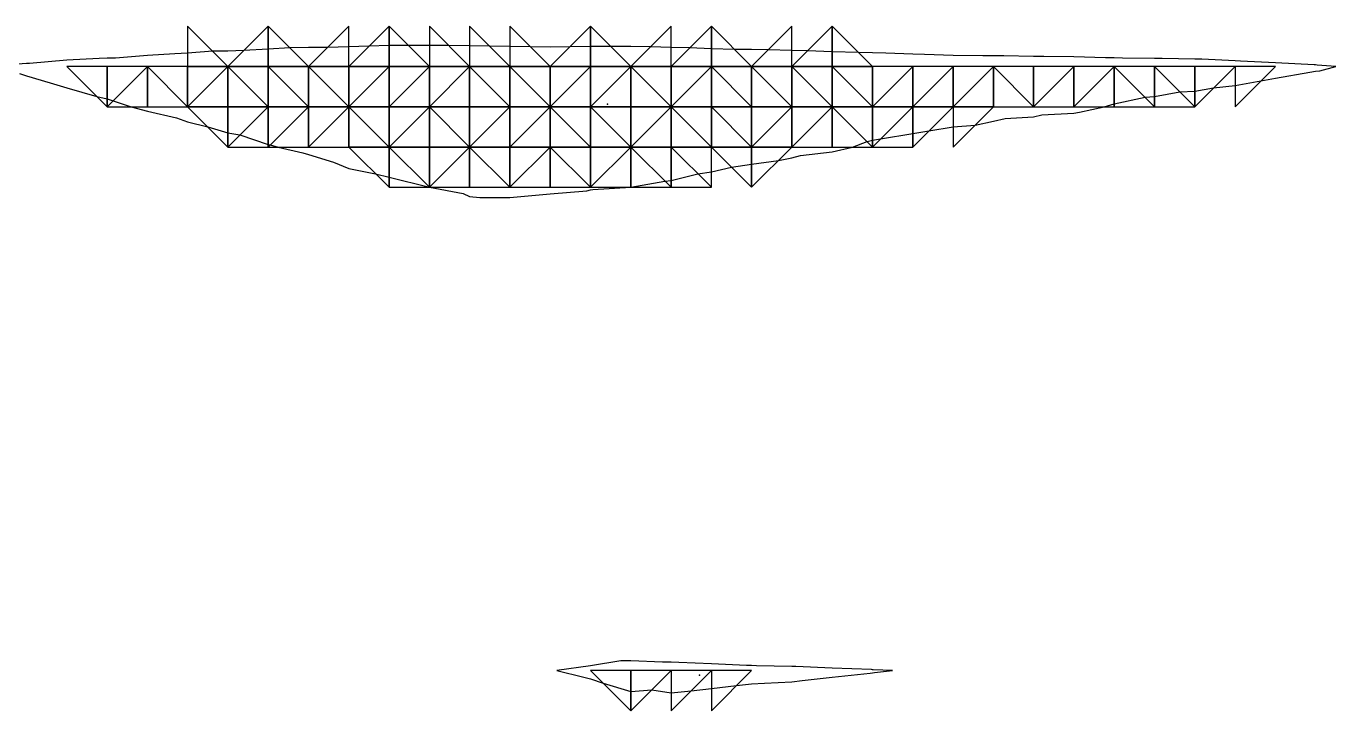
# Model space of a CAD drawing. Header units: metres. Extents: x 4732344 to 4732577, y 2266116 to 2266284.
# Drawn here: x 4732394.19 to 4732410.45, y 2266147.73 to 2266156.23 of the extents above; entities that cross this region are included whole.
import ezdxf

# ---------------------------------------------------------------- set-up
doc = ezdxf.new("R2010")
doc.units = ezdxf.units.M
doc.layers.add('TIN', color=5, linetype='Continuous')

msp = doc.modelspace()

# ---------------------------------------------------------------- linework, layer by layer
at = {"layer": 'lleno', "color": 3}
for points in [[(4732408.698, 2266155.821, 1327.711), (4732408.295, 2266155.828, 1327.713), (4732408.198, 2266155.828, 1327.714), (4732407.801, 2266155.834, 1327.716), (4732407.698, 2266155.836, 1327.717), (4732407.591, 2266155.838, 1327.718), (4732407.198, 2266155.85, 1327.72), (4732406.823, 2266155.856, 1327.722), (4732406.698, 2266155.856, 1327.723), (4732406.329, 2266155.862, 1327.725), (4732406.198, 2266155.864, 1327.726), (4732406.067, 2266155.862, 1327.727), (4732405.698, 2266155.867, 1327.729), (4732405.345, 2266155.878, 1327.732), (4732405.198, 2266155.883, 1327.732), (4732404.865, 2266155.898, 1327.734), (4732404.698, 2266155.9, 1327.735), (4732404.526, 2266155.903, 1327.736), (4732404.198, 2266155.912, 1327.738), (4732403.892, 2266155.925, 1327.74), (4732403.698, 2266155.928, 1327.741), (4732403.403, 2266155.936, 1327.742), (4732403.198, 2266155.942, 1327.744), (4732402.987, 2266155.942, 1327.745), (4732402.698, 2266155.95, 1327.746), (4732402.428, 2266155.961, 1327.748), (4732402.198, 2266155.967, 1327.749), (4732401.941, 2266155.974, 1327.751), (4732401.698, 2266155.978, 1327.752), (4732401.451, 2266155.978, 1327.754), (4732401.198, 2266155.978, 1327.755), (4732400.941, 2266155.974, 1327.757), (4732400.698, 2266155.971, 1327.759), (4732400.455, 2266155.974, 1327.76), (4732400.198, 2266155.978, 1327.762), (4732399.948, 2266155.981, 1327.763), (4732399.698, 2266155.988, 1327.765), (4732399.438, 2266155.991, 1327.766), (4732399.198, 2266155.991, 1327.768), (4732398.938, 2266155.991, 1327.77), (4732398.698, 2266155.991, 1327.771), (4732398.448, 2266155.981, 1327.773), (4732398.198, 2266155.974, 1327.775), (4732397.934, 2266155.967, 1327.777), (4732397.698, 2266155.967, 1327.778), (4732397.468, 2266155.961, 1327.78), (4732397.198, 2266155.945, 1327.782), (4732396.895, 2266155.928, 1327.784), (4732396.698, 2266155.922, 1327.786), (4732396.51, 2266155.919, 1327.787), (4732396.198, 2266155.895, 1327.789), (4732396.041, 2266155.888, 1327.791), (4732395.698, 2266155.866, 1327.793), (4732395.301, 2266155.834, 1327.796), (4732395.198, 2266155.833, 1327.797), (4732395.1, 2266155.829, 1327.798), (4732394.698, 2266155.809, 1327.801), (4732394.236, 2266155.769, 1327.804), (4732394.198, 2266155.767, 1327.805), (4732393.698, 2266155.731, 1327.807)], [(4732394.111, 2266155.644, 1327.803), (4732394.198, 2266155.613, 1327.801), (4732394.493, 2266155.526, 1327.795), (4732394.698, 2266155.466, 1327.791), (4732395.073, 2266155.356, 1327.785), (4732395.198, 2266155.331, 1327.783), (4732395.273, 2266155.306, 1327.782), (4732395.498, 2266155.231, 1327.777), (4732395.698, 2266155.175, 1327.774), (4732396.062, 2266155.095, 1327.769), (4732396.198, 2266155.044, 1327.766), (4732396.448, 2266154.981, 1327.762), (4732396.698, 2266154.907, 1327.758), (4732396.848, 2266154.881, 1327.756), (4732397.198, 2266154.764, 1327.749), (4732397.224, 2266154.757, 1327.749), (4732397.323, 2266154.731, 1327.747), (4732397.627, 2266154.66, 1327.743), (4732397.698, 2266154.637, 1327.742), (4732398.008, 2266154.541, 1327.736), (4732398.198, 2266154.464, 1327.732), (4732398.531, 2266154.398, 1327.727), (4732398.698, 2266154.356, 1327.725), (4732399.198, 2266154.231, 1327.717), (4732399.619, 2266154.152, 1327.711), (4732399.698, 2266154.116, 1327.71), (4732399.823, 2266154.106, 1327.708), (4732400.198, 2266154.106, 1327.706), (4732400.607, 2266154.14, 1327.705), (4732400.698, 2266154.148, 1327.704), (4732401.153, 2266154.186, 1327.703), (4732401.198, 2266154.198, 1327.703), (4732401.226, 2266154.203, 1327.703), (4732401.698, 2266154.231, 1327.701), (4732402.121, 2266154.308, 1327.701), (4732402.198, 2266154.314, 1327.701), (4732402.531, 2266154.398, 1327.702), (4732402.698, 2266154.423, 1327.702), (4732402.948, 2266154.481, 1327.702), (4732403.198, 2266154.517, 1327.702), (4732403.531, 2266154.564, 1327.702), (4732403.698, 2266154.598, 1327.702), (4732403.803, 2266154.626, 1327.702), (4732404.198, 2266154.672, 1327.702), (4732404.448, 2266154.731, 1327.702), (4732404.631, 2266154.798, 1327.703), (4732404.698, 2266154.814, 1327.704), (4732404.798, 2266154.831, 1327.703), (4732405.198, 2266154.898, 1327.703), (4732405.398, 2266154.931, 1327.703), (4732405.698, 2266154.981, 1327.703), (4732405.971, 2266155.004, 1327.702), (4732406.198, 2266155.052, 1327.702), (4732406.345, 2266155.084, 1327.703), (4732406.698, 2266155.106, 1327.701), (4732406.798, 2266155.131, 1327.701), (4732407.198, 2266155.152, 1327.7), (4732407.266, 2266155.163, 1327.7), (4732407.573, 2266155.231, 1327.7), (4732407.698, 2266155.267, 1327.701), (4732408.08, 2266155.349, 1327.701), (4732408.198, 2266155.356, 1327.701), (4732408.514, 2266155.415, 1327.701), (4732408.698, 2266155.425, 1327.7), (4732408.931, 2266155.464, 1327.7), (4732409.198, 2266155.496, 1327.699), (4732409.519, 2266155.552, 1327.699), (4732409.698, 2266155.584, 1327.699), (4732410.127, 2266155.66, 1327.699), (4732410.198, 2266155.672, 1327.699), (4732410.251, 2266155.678, 1327.699), (4732410.448, 2266155.731, 1327.7), (4732410.216, 2266155.749, 1327.702), (4732410.198, 2266155.75, 1327.702), (4732410.179, 2266155.75, 1327.702), (4732409.698, 2266155.775, 1327.705), (4732409.265, 2266155.798, 1327.708), (4732409.198, 2266155.799, 1327.708), (4732408.787, 2266155.82, 1327.71), (4732408.698, 2266155.821, 1327.711)], [(4732404.698, 2266148.203, 1327.9), (4732404.723, 2266148.206, 1327.9), (4732404.948, 2266148.231, 1327.9), (4732404.708, 2266148.241, 1327.901), (4732404.698, 2266148.241, 1327.901), (4732404.687, 2266148.242, 1327.901), (4732404.198, 2266148.262, 1327.904), (4732403.747, 2266148.28, 1327.906), (4732403.698, 2266148.282, 1327.906), (4732403.258, 2266148.291, 1327.908), (4732403.198, 2266148.294, 1327.908), (4732403.134, 2266148.295, 1327.909), (4732402.698, 2266148.313, 1327.911), (4732402.296, 2266148.329, 1327.913), (4732402.198, 2266148.333, 1327.913), (4732402.092, 2266148.337, 1327.914), (4732401.698, 2266148.353, 1327.916), (4732401.576, 2266148.353, 1327.917), (4732401.198, 2266148.291, 1327.916), (4732400.781, 2266148.231, 1327.915), (4732401.117, 2266148.15, 1327.911), (4732401.198, 2266148.127, 1327.91), (4732401.354, 2266148.075, 1327.907), (4732401.698, 2266147.97, 1327.902), (4732401.96, 2266147.993, 1327.902), (4732402.198, 2266147.953, 1327.9), (4732402.448, 2266147.981, 1327.9), (4732402.698, 2266148.009, 1327.9), (4732403.011, 2266148.044, 1327.9), (4732403.198, 2266148.064, 1327.9), (4732403.356, 2266148.073, 1327.9), (4732403.698, 2266148.092, 1327.899), (4732403.823, 2266148.106, 1327.899), (4732404.198, 2266148.148, 1327.9), (4732404.667, 2266148.2, 1327.9), (4732404.698, 2266148.203, 1327.9)]]:
    msp.add_polyline3d(points, dxfattribs=at)
at = {"layer": 'lleno_centroid', "color": 2}
for p in [(4732401.41, 2266155.264, 1327.74), (4732402.55, 2266148.174, 1327.906)]:
    msp.add_point(p, dxfattribs=at)
at = {"layer": 'TIN', "color": 5}
for points in [[(4732396.198, 2266155.731, 0.121), (4732396.698, 2266155.731, 0.126), (4732396.198, 2266156.231, 0.057)], [(4732397.198, 2266156.231, 0.06), (4732396.698, 2266155.731, 0.126), (4732397.198, 2266155.731, 0.13)], [(4732397.198, 2266156.231, 0.06), (4732397.198, 2266155.731, 0.13), (4732397.698, 2266155.731, 0.134)], [(4732397.698, 2266155.731, 0.134), (4732398.198, 2266155.731, 0.136), (4732398.198, 2266156.231, 0.062)], [(4732398.698, 2266156.231, 0.064), (4732398.198, 2266155.731, 0.136), (4732398.698, 2266155.731, 0.139)], [(4732398.698, 2266155.731, 0.139), (4732399.198, 2266155.731, 0.139), (4732398.698, 2266156.231, 0.064)], [(4732399.698, 2266155.731, 0.139), (4732399.198, 2266156.231, 0.064), (4732399.198, 2266155.731, 0.139)], [(4732399.698, 2266156.231, 0.063), (4732399.698, 2266155.731, 0.139), (4732400.198, 2266155.731, 0.137)], [(4732400.198, 2266156.231, 0.062), (4732400.198, 2266155.731, 0.137), (4732400.698, 2266155.731, 0.136)], [(4732400.698, 2266155.731, 0.136), (4732401.198, 2266155.731, 0.137), (4732401.198, 2266156.231, 0.062)], [(4732401.198, 2266156.231, 0.062), (4732401.198, 2266155.731, 0.137), (4732401.698, 2266155.731, 0.137)], [(4732402.198, 2266155.731, 0.135), (4732402.198, 2266156.231, 0.061), (4732401.698, 2266155.731, 0.137)], [(4732402.198, 2266155.731, 0.135), (4732402.698, 2266155.731, 0.132), (4732402.698, 2266156.231, 0.059)], [(4732402.698, 2266156.231, 0.059), (4732402.698, 2266155.731, 0.132), (4732403.198, 2266155.731, 0.13)], [(4732403.698, 2266156.231, 0.057), (4732403.198, 2266155.731, 0.13), (4732403.698, 2266155.731, 0.128)], [(4732404.198, 2266156.231, 0.056), (4732403.698, 2266155.731, 0.128), (4732404.198, 2266155.731, 0.125)], [(4732404.198, 2266155.731, 0.125), (4732404.698, 2266155.731, 0.123), (4732404.198, 2266156.231, 0.056)], [(4732395.198, 2266155.731, 0.112), (4732394.698, 2266155.731, 0.109), (4732395.198, 2266155.231, 0.097)], [(4732395.198, 2266155.231, 0.097), (4732395.698, 2266155.731, 0.117), (4732395.198, 2266155.731, 0.112)], [(4732395.698, 2266155.231, 0.102), (4732395.698, 2266155.731, 0.117), (4732395.198, 2266155.231, 0.097)], [(4732395.698, 2266155.231, 0.102), (4732396.198, 2266155.231, 0.106), (4732395.698, 2266155.731, 0.117)], [(4732395.698, 2266155.731, 0.117), (4732396.198, 2266155.231, 0.106), (4732396.198, 2266155.731, 0.121)], [(4732396.198, 2266155.731, 0.121), (4732396.198, 2266155.231, 0.106), (4732396.698, 2266155.731, 0.126)], [(4732396.698, 2266155.731, 0.126), (4732396.198, 2266155.231, 0.106), (4732396.698, 2266155.231, 0.111)], [(4732397.198, 2266155.231, 0.114), (4732397.198, 2266155.731, 0.13), (4732396.698, 2266155.731, 0.126)], [(4732396.698, 2266155.731, 0.126), (4732396.698, 2266155.231, 0.111), (4732397.198, 2266155.231, 0.114)], [(4732397.698, 2266155.231, 0.118), (4732397.198, 2266155.731, 0.13), (4732397.198, 2266155.231, 0.114)], [(4732397.698, 2266155.731, 0.134), (4732397.198, 2266155.731, 0.13), (4732397.698, 2266155.231, 0.118)], [(4732398.198, 2266155.231, 0.123), (4732398.198, 2266155.731, 0.136), (4732397.698, 2266155.731, 0.134)], [(4732397.698, 2266155.731, 0.134), (4732397.698, 2266155.231, 0.118), (4732398.198, 2266155.231, 0.123)], [(4732398.198, 2266155.231, 0.123), (4732398.698, 2266155.231, 0.126), (4732398.698, 2266155.731, 0.139)], [(4732398.698, 2266155.731, 0.139), (4732398.198, 2266155.731, 0.136), (4732398.198, 2266155.231, 0.123)], [(4732398.698, 2266155.231, 0.126), (4732399.198, 2266155.231, 0.128), (4732399.198, 2266155.731, 0.139)], [(4732398.698, 2266155.231, 0.126), (4732399.198, 2266155.731, 0.139), (4732398.698, 2266155.731, 0.139)], [(4732399.698, 2266155.731, 0.139), (4732399.198, 2266155.231, 0.128), (4732399.698, 2266155.231, 0.126)], [(4732399.198, 2266155.731, 0.139), (4732399.198, 2266155.231, 0.128), (4732399.698, 2266155.731, 0.139)], [(4732400.198, 2266155.231, 0.125), (4732399.698, 2266155.731, 0.139), (4732399.698, 2266155.231, 0.126)], [(4732400.198, 2266155.231, 0.125), (4732400.198, 2266155.731, 0.137), (4732399.698, 2266155.731, 0.139)], [(4732400.698, 2266155.231, 0.125), (4732400.698, 2266155.731, 0.136), (4732400.198, 2266155.731, 0.137)], [(4732400.198, 2266155.731, 0.137), (4732400.198, 2266155.231, 0.125), (4732400.698, 2266155.231, 0.125)], [(4732400.698, 2266155.231, 0.125), (4732401.198, 2266155.231, 0.124), (4732401.198, 2266155.731, 0.137)], [(4732401.198, 2266155.731, 0.137), (4732400.698, 2266155.731, 0.136), (4732400.698, 2266155.231, 0.125)], [(4732401.698, 2266155.231, 0.125), (4732401.698, 2266155.731, 0.137), (4732401.198, 2266155.231, 0.124)], [(4732401.198, 2266155.231, 0.124), (4732401.698, 2266155.731, 0.137), (4732401.198, 2266155.731, 0.137)], [(4732401.698, 2266155.231, 0.125), (4732402.198, 2266155.231, 0.122), (4732401.698, 2266155.731, 0.137)], [(4732401.698, 2266155.731, 0.137), (4732402.198, 2266155.231, 0.122), (4732402.198, 2266155.731, 0.135)], [(4732402.698, 2266155.731, 0.132), (4732402.198, 2266155.231, 0.122), (4732402.698, 2266155.231, 0.12)], [(4732402.198, 2266155.731, 0.135), (4732402.198, 2266155.231, 0.122), (4732402.698, 2266155.731, 0.132)], [(4732403.198, 2266155.231, 0.118), (4732403.198, 2266155.731, 0.13), (4732402.698, 2266155.731, 0.132)], [(4732402.698, 2266155.231, 0.12), (4732403.198, 2266155.231, 0.118), (4732402.698, 2266155.731, 0.132)], [(4732403.698, 2266155.231, 0.116), (4732403.698, 2266155.731, 0.128), (4732403.198, 2266155.731, 0.13)], [(4732403.198, 2266155.731, 0.13), (4732403.198, 2266155.231, 0.118), (4732403.698, 2266155.231, 0.116)], [(4732403.698, 2266155.731, 0.128), (4732404.198, 2266155.231, 0.113), (4732404.198, 2266155.731, 0.125)], [(4732403.698, 2266155.231, 0.116), (4732404.198, 2266155.231, 0.113), (4732403.698, 2266155.731, 0.128)], [(4732404.698, 2266155.231, 0.11), (4732404.698, 2266155.731, 0.123), (4732404.198, 2266155.731, 0.125)], [(4732404.198, 2266155.731, 0.125), (4732404.198, 2266155.231, 0.113), (4732404.698, 2266155.231, 0.11)], [(4732405.198, 2266155.231, 0.108), (4732405.198, 2266155.731, 0.12), (4732404.698, 2266155.231, 0.11)], [(4732405.198, 2266155.731, 0.12), (4732404.698, 2266155.731, 0.123), (4732404.698, 2266155.231, 0.11)], [(4732405.198, 2266155.231, 0.108), (4732405.698, 2266155.231, 0.106), (4732405.698, 2266155.731, 0.118)], [(4732405.698, 2266155.731, 0.118), (4732405.198, 2266155.731, 0.12), (4732405.198, 2266155.231, 0.108)], [(4732406.198, 2266155.731, 0.117), (4732405.698, 2266155.731, 0.118), (4732405.698, 2266155.231, 0.106)], [(4732405.698, 2266155.231, 0.106), (4732406.198, 2266155.231, 0.105), (4732406.198, 2266155.731, 0.117)], [(4732406.198, 2266155.731, 0.117), (4732406.698, 2266155.231, 0.104), (4732406.698, 2266155.731, 0.116)], [(4732406.198, 2266155.731, 0.117), (4732406.198, 2266155.231, 0.105), (4732406.698, 2266155.231, 0.104)], [(4732407.198, 2266155.731, 0.115), (4732406.698, 2266155.731, 0.116), (4732406.698, 2266155.231, 0.104)], [(4732406.698, 2266155.231, 0.104), (4732407.198, 2266155.231, 0.103), (4732407.198, 2266155.731, 0.115)], [(4732407.698, 2266155.731, 0.113), (4732407.198, 2266155.231, 0.103), (4732407.698, 2266155.231, 0.099)], [(4732407.198, 2266155.731, 0.115), (4732407.198, 2266155.231, 0.103), (4732407.698, 2266155.731, 0.113)], [(4732407.698, 2266155.231, 0.099), (4732408.198, 2266155.231, 0.096), (4732407.698, 2266155.731, 0.113)], [(4732408.198, 2266155.231, 0.096), (4732408.198, 2266155.731, 0.112), (4732407.698, 2266155.731, 0.113)], [(4732408.198, 2266155.231, 0.096), (4732408.698, 2266155.231, 0.093), (4732408.198, 2266155.731, 0.112)], [(4732408.198, 2266155.731, 0.112), (4732408.698, 2266155.231, 0.093), (4732408.698, 2266155.731, 0.111)], [(4732408.698, 2266155.231, 0.093), (4732409.198, 2266155.731, 0.108), (4732408.698, 2266155.731, 0.111)], [(4732409.198, 2266155.231, 0.091), (4732409.698, 2266155.731, 0.105), (4732409.198, 2266155.731, 0.108)], [(4732396.698, 2266155.231, 0.111), (4732396.198, 2266155.231, 0.106), (4732396.698, 2266154.731, 0.094)], [(4732397.198, 2266155.231, 0.114), (4732396.698, 2266155.231, 0.111), (4732396.698, 2266154.731, 0.094)], [(4732396.698, 2266154.731, 0.094), (4732397.198, 2266154.731, 0.099), (4732397.198, 2266155.231, 0.114)], [(4732397.198, 2266155.231, 0.114), (4732397.198, 2266154.731, 0.099), (4732397.698, 2266155.231, 0.118)], [(4732397.698, 2266155.231, 0.118), (4732397.198, 2266154.731, 0.099), (4732397.698, 2266154.731, 0.103)], [(4732398.198, 2266155.231, 0.123), (4732397.698, 2266155.231, 0.118), (4732397.698, 2266154.731, 0.103)], [(4732397.698, 2266154.731, 0.103), (4732398.198, 2266154.731, 0.108), (4732398.198, 2266155.231, 0.123)], [(4732398.198, 2266155.231, 0.123), (4732398.698, 2266154.731, 0.112), (4732398.698, 2266155.231, 0.126)], [(4732398.198, 2266155.231, 0.123), (4732398.198, 2266154.731, 0.108), (4732398.698, 2266154.731, 0.112)], [(4732399.198, 2266154.731, 0.114), (4732399.198, 2266155.231, 0.128), (4732398.698, 2266154.731, 0.112)], [(4732399.198, 2266155.231, 0.128), (4732398.698, 2266155.231, 0.126), (4732398.698, 2266154.731, 0.112)], [(4732399.198, 2266154.731, 0.114), (4732399.698, 2266154.731, 0.115), (4732399.198, 2266155.231, 0.128)], [(4732399.198, 2266155.231, 0.128), (4732399.698, 2266154.731, 0.115), (4732399.698, 2266155.231, 0.126)], [(4732399.698, 2266155.231, 0.126), (4732399.698, 2266154.731, 0.115), (4732400.198, 2266155.231, 0.125)], [(4732400.198, 2266155.231, 0.125), (4732399.698, 2266154.731, 0.115), (4732400.198, 2266154.731, 0.114)], [(4732400.198, 2266154.731, 0.114), (4732400.698, 2266154.731, 0.113), (4732400.698, 2266155.231, 0.125)], [(4732400.698, 2266155.231, 0.125), (4732400.198, 2266155.231, 0.125), (4732400.198, 2266154.731, 0.114)], [(4732400.698, 2266155.231, 0.125), (4732400.698, 2266154.731, 0.113), (4732401.198, 2266154.731, 0.113)], [(4732401.198, 2266154.731, 0.113), (4732401.198, 2266155.231, 0.124), (4732400.698, 2266155.231, 0.125)], [(4732401.198, 2266155.231, 0.124), (4732401.698, 2266154.731, 0.111), (4732401.698, 2266155.231, 0.125)], [(4732401.198, 2266154.731, 0.113), (4732401.698, 2266154.731, 0.111), (4732401.198, 2266155.231, 0.124)], [(4732402.198, 2266155.231, 0.122), (4732401.698, 2266154.731, 0.111), (4732402.198, 2266154.731, 0.11)], [(4732401.698, 2266155.231, 0.125), (4732401.698, 2266154.731, 0.111), (4732402.198, 2266155.231, 0.122)], [(4732402.198, 2266154.731, 0.11), (4732402.698, 2266154.731, 0.108), (4732402.198, 2266155.231, 0.122)], [(4732402.198, 2266155.231, 0.122), (4732402.698, 2266154.731, 0.108), (4732402.698, 2266155.231, 0.12)], [(4732402.698, 2266155.231, 0.12), (4732402.698, 2266154.731, 0.108), (4732403.198, 2266154.731, 0.106)], [(4732403.198, 2266154.731, 0.106), (4732403.198, 2266155.231, 0.118), (4732402.698, 2266155.231, 0.12)], [(4732403.198, 2266154.731, 0.106), (4732403.698, 2266154.731, 0.104), (4732403.698, 2266155.231, 0.116)], [(4732403.698, 2266155.231, 0.116), (4732403.198, 2266155.231, 0.118), (4732403.198, 2266154.731, 0.106)], [(4732404.198, 2266154.731, 0.102), (4732404.198, 2266155.231, 0.113), (4732403.698, 2266154.731, 0.104)], [(4732403.698, 2266154.731, 0.104), (4732404.198, 2266155.231, 0.113), (4732403.698, 2266155.231, 0.116)], [(4732404.698, 2266154.731, 0.098), (4732404.698, 2266155.231, 0.11), (4732404.198, 2266155.231, 0.113)], [(4732404.698, 2266154.731, 0.098), (4732404.198, 2266155.231, 0.113), (4732404.198, 2266154.731, 0.102)], [(4732404.698, 2266154.731, 0.098), (4732405.198, 2266154.731, 0.096), (4732405.198, 2266155.231, 0.108)], [(4732405.198, 2266155.231, 0.108), (4732404.698, 2266155.231, 0.11), (4732404.698, 2266154.731, 0.098)], [(4732405.198, 2266154.731, 0.096), (4732405.698, 2266155.231, 0.106), (4732405.198, 2266155.231, 0.108)], [(4732406.198, 2266155.231, 0.105), (4732405.698, 2266155.231, 0.106), (4732405.698, 2266154.731, 0.094)], [(4732398.698, 2266154.231, 0.096), (4732398.698, 2266154.731, 0.112), (4732398.198, 2266154.731, 0.108)], [(4732398.698, 2266154.731, 0.112), (4732398.698, 2266154.231, 0.096), (4732399.198, 2266154.231, 0.1)], [(4732399.198, 2266154.231, 0.1), (4732399.198, 2266154.731, 0.114), (4732398.698, 2266154.731, 0.112)], [(4732399.198, 2266154.231, 0.1), (4732399.698, 2266154.231, 0.103), (4732399.698, 2266154.731, 0.115)], [(4732399.698, 2266154.731, 0.115), (4732399.198, 2266154.731, 0.114), (4732399.198, 2266154.231, 0.1)], [(4732399.698, 2266154.731, 0.115), (4732399.698, 2266154.231, 0.103), (4732400.198, 2266154.231, 0.103)], [(4732400.198, 2266154.231, 0.103), (4732400.198, 2266154.731, 0.114), (4732399.698, 2266154.731, 0.115)], [(4732400.198, 2266154.231, 0.103), (4732400.698, 2266154.231, 0.102), (4732400.698, 2266154.731, 0.113)], [(4732400.698, 2266154.731, 0.113), (4732400.198, 2266154.731, 0.114), (4732400.198, 2266154.231, 0.103)], [(4732401.198, 2266154.231, 0.101), (4732400.698, 2266154.731, 0.113), (4732400.698, 2266154.231, 0.102)], [(4732401.198, 2266154.731, 0.113), (4732400.698, 2266154.731, 0.113), (4732401.198, 2266154.231, 0.101)], [(4732401.698, 2266154.231, 0.1), (4732401.698, 2266154.731, 0.111), (4732401.198, 2266154.231, 0.101)], [(4732401.198, 2266154.231, 0.101), (4732401.698, 2266154.731, 0.111), (4732401.198, 2266154.731, 0.113)], [(4732401.698, 2266154.731, 0.111), (4732401.698, 2266154.231, 0.1), (4732402.198, 2266154.231, 0.098)], [(4732402.198, 2266154.231, 0.098), (4732402.198, 2266154.731, 0.11), (4732401.698, 2266154.731, 0.111)], [(4732402.698, 2266154.231, 0.095), (4732402.198, 2266154.731, 0.11), (4732402.198, 2266154.231, 0.098)], [(4732402.698, 2266154.231, 0.095), (4732402.698, 2266154.731, 0.108), (4732402.198, 2266154.731, 0.11)], [(4732403.198, 2266154.231, 0.092), (4732403.198, 2266154.731, 0.106), (4732402.698, 2266154.731, 0.108)], [(4732403.698, 2266154.731, 0.104), (4732403.198, 2266154.731, 0.106), (4732403.198, 2266154.231, 0.092)], [(4732401.698, 2266148.231, 0.212), (4732401.198, 2266148.231, 0.205), (4732401.698, 2266147.731, 0.189)], [(4732401.698, 2266147.731, 0.189), (4732402.198, 2266148.231, 0.21), (4732401.698, 2266148.231, 0.212)], [(4732402.698, 2266148.231, 0.208), (4732402.198, 2266148.231, 0.21), (4732402.198, 2266147.731, 0.192)], [(4732402.698, 2266148.231, 0.208), (4732402.698, 2266147.731, 0.19), (4732403.198, 2266148.231, 0.206)]]:
    msp.add_3dface(points, dxfattribs=at)

doc.saveas('drawing.dxf')
